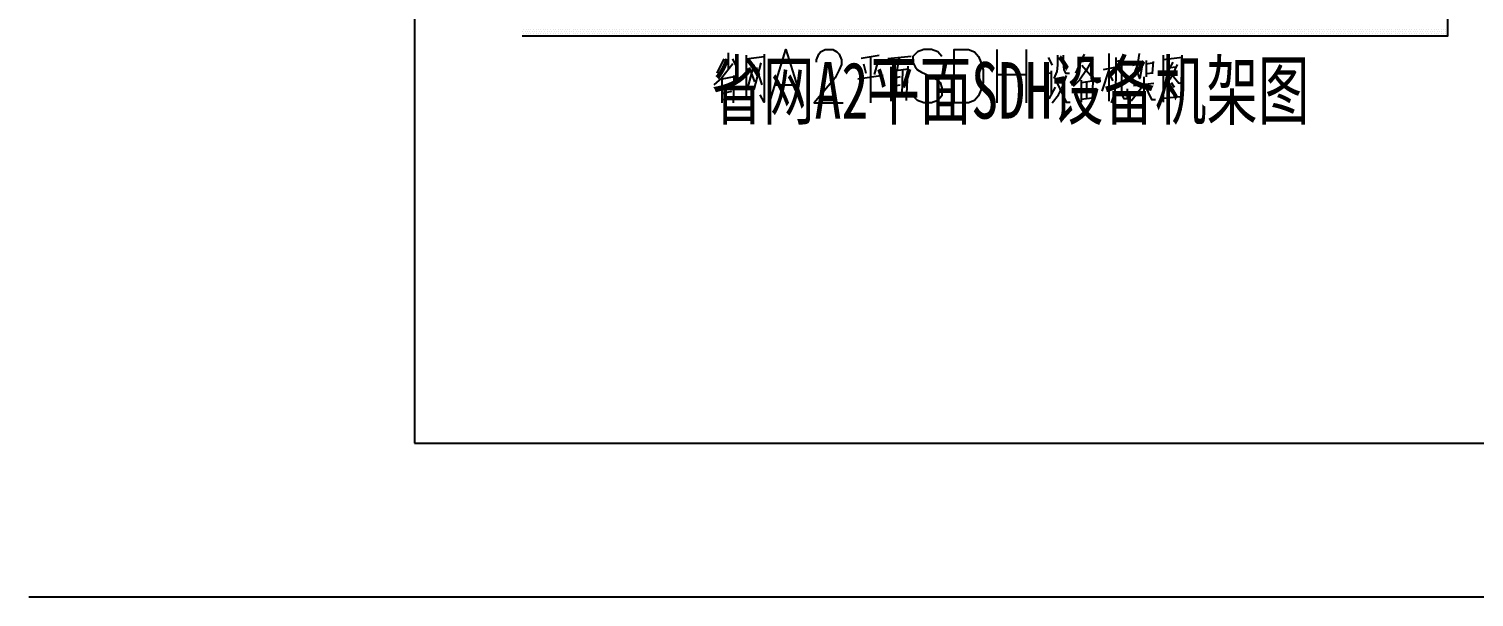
# Model space of a CAD drawing. Header units: metres. Extents: x 17 to 1264, y 17 to 859.
# Drawn here: x 16.8 to 282.7, y 16.8 to 121.5 of the extents above; entities that cross this region are included whole.
import ezdxf

# ---------------------------------------------------------------- set-up
doc = ezdxf.new("R2010")
doc.units = ezdxf.units.M
for name, color, linetype in [('LINES', 7, 'Continuous'), ('POLYLINES', 4, 'Continuous'), ('RECTS', 7, 'Continuous'), ('TEXTS', 3, 'Continuous')]:
    doc.layers.add(name, color=color, linetype=linetype)

msp = doc.modelspace()

# ---------------------------------------------------------------- linework, layer by layer
at = {"layer": 'LINES'}
for p, q in [((87.762, 830.448), (87.762, 45.216)), ((87.762, 830.448), (87.762, 45.216)), ((107.562, 120.96), (107.562, 120.96)), ((107.85, 121.392), (107.85, 121.392)), ((107.85, 120.528), (107.85, 120.528)), ((108.138, 120.96), (108.138, 120.96)), ((108.282, 121.392), (108.282, 121.392)), ((108.282, 120.528), (108.282, 120.528)), ((108.57, 120.96), (108.57, 120.96)), ((108.714, 121.392), (108.714, 121.392)), ((108.714, 120.528), (108.714, 120.528)), ((109.002, 120.96), (109.002, 120.96)), ((109.146, 121.392), (109.146, 121.392)), ((109.146, 120.528), (109.146, 120.528)), ((109.434, 120.96), (109.434, 120.96)), ((109.722, 121.392), (109.722, 121.392)), ((109.722, 120.528), (109.722, 120.528)), ((109.866, 120.96), (109.866, 120.96)), ((110.154, 121.392), (110.154, 121.392)), ((110.154, 120.528), (110.154, 120.528)), ((110.298, 120.96), (110.298, 120.96)), ((110.586, 121.392), (110.586, 121.392)), ((110.586, 120.528), (110.586, 120.528)), ((110.73, 120.96), (110.73, 120.96)), ((111.018, 121.392), (111.018, 121.392)), ((111.018, 120.528), (111.018, 120.528)), ((111.162, 120.96), (111.162, 120.96)), ((111.45, 121.392), (111.45, 121.392)), ((111.45, 120.528), (111.45, 120.528)), ((111.738, 120.96), (111.738, 120.96)), ((111.882, 121.392), (111.882, 121.392)), ((111.882, 120.528), (111.882, 120.528)), ((112.17, 120.96), (112.17, 120.96)), ((112.314, 121.392), (112.314, 121.392)), ((112.314, 120.528), (112.314, 120.528)), ((112.602, 120.96), (112.602, 120.96)), ((112.746, 121.392), (112.746, 121.392)), ((112.746, 120.528), (112.746, 120.528)), ((113.034, 120.96), (113.034, 120.96)), ((113.322, 121.392), (113.322, 121.392)), ((113.322, 120.528), (113.322, 120.528)), ((113.466, 120.96), (113.466, 120.96)), ((113.754, 121.392), (113.754, 121.392)), ((113.754, 120.528), (113.754, 120.528)), ((113.898, 120.96), (113.898, 120.96)), ((114.186, 121.392), (114.186, 121.392)), ((114.186, 120.528), (114.186, 120.528)), ((114.33, 120.96), (114.33, 120.96)), ((114.618, 121.392), (114.618, 121.392)), ((114.618, 120.528), (114.618, 120.528)), ((114.762, 120.96), (114.762, 120.96)), ((115.05, 121.392), (115.05, 121.392)), ((115.05, 120.528), (115.05, 120.528)), ((115.338, 120.96), (115.338, 120.96)), ((115.482, 121.392), (115.482, 121.392)), ((115.482, 120.528), (115.482, 120.528)), ((115.77, 120.96), (115.77, 120.96)), ((115.914, 121.392), (115.914, 121.392)), ((115.914, 120.528), (115.914, 120.528)), ((116.202, 120.96), (116.202, 120.96)), ((116.346, 121.392), (116.346, 121.392)), ((116.346, 120.528), (116.346, 120.528)), ((116.634, 120.96), (116.634, 120.96)), ((116.922, 121.392), (116.922, 121.392)), ((116.922, 120.528), (116.922, 120.528)), ((117.066, 120.96), (117.066, 120.96)), ((117.354, 121.392), (117.354, 121.392)), ((117.354, 120.528), (117.354, 120.528)), ((117.498, 120.96), (117.498, 120.96)), ((117.786, 121.392), (117.786, 121.392)), ((117.786, 120.528), (117.786, 120.528)), ((117.93, 120.96), (117.93, 120.96)), ((118.218, 121.392), (118.218, 121.392)), ((118.218, 120.528), (118.218, 120.528)), ((118.362, 120.96), (118.362, 120.96)), ((118.65, 121.392), (118.65, 121.392)), ((118.65, 120.528), (118.65, 120.528)), ((118.938, 120.96), (118.938, 120.96)), ((119.082, 121.392), (119.082, 121.392)), ((119.082, 120.528), (119.082, 120.528)), ((119.37, 120.96), (119.37, 120.96)), ((119.514, 121.392), (119.514, 121.392)), ((119.514, 120.528), (119.514, 120.528)), ((119.802, 120.96), (119.802, 120.96)), ((119.946, 121.392), (119.946, 121.392)), ((119.946, 120.528), (119.946, 120.528)), ((120.234, 120.96), (120.234, 120.96)), ((120.522, 121.392), (120.522, 121.392)), ((120.522, 120.528), (120.522, 120.528)), ((120.666, 120.96), (120.666, 120.96)), ((120.954, 121.392), (120.954, 121.392)), ((120.954, 120.528), (120.954, 120.528)), ((121.098, 120.96), (121.098, 120.96)), ((121.386, 121.392), (121.386, 121.392)), ((121.386, 120.528), (121.386, 120.528)), ((121.53, 120.96), (121.53, 120.96)), ((121.818, 121.392), (121.818, 121.392)), ((121.818, 120.528), (121.818, 120.528)), ((121.962, 120.96), (121.962, 120.96)), ((122.25, 121.392), (122.25, 121.392)), ((122.25, 120.528), (122.25, 120.528)), ((122.538, 120.96), (122.538, 120.96)), ((122.682, 121.392), (122.682, 121.392)), ((122.682, 120.528), (122.682, 120.528)), ((122.97, 120.96), (122.97, 120.96)), ((123.114, 121.392), (123.114, 121.392)), ((123.114, 120.528), (123.114, 120.528)), ((123.402, 120.96), (123.402, 120.96)), ((123.546, 121.392), (123.546, 121.392)), ((123.546, 120.528), (123.546, 120.528)), ((123.834, 120.96), (123.834, 120.96)), ((124.122, 121.392), (124.122, 121.392)), ((124.122, 120.528), (124.122, 120.528)), ((124.266, 120.96), (124.266, 120.96)), ((124.554, 121.392), (124.554, 121.392)), ((124.554, 120.528), (124.554, 120.528)), ((124.698, 120.96), (124.698, 120.96)), ((124.986, 121.392), (124.986, 121.392)), ((124.986, 120.528), (124.986, 120.528)), ((125.13, 120.96), (125.13, 120.96)), ((125.418, 121.392), (125.418, 121.392)), ((125.418, 120.528), (125.418, 120.528)), ((125.562, 120.96), (125.562, 120.96)), ((125.85, 121.392), (125.85, 121.392)), ((125.85, 120.528), (125.85, 120.528)), ((126.138, 120.96), (126.138, 120.96)), ((126.282, 121.392), (126.282, 121.392)), ((126.282, 120.528), (126.282, 120.528)), ((126.57, 120.96), (126.57, 120.96)), ((126.714, 121.392), (126.714, 121.392)), ((126.714, 120.528), (126.714, 120.528)), ((127.002, 120.96), (127.002, 120.96)), ((127.146, 121.392), (127.146, 121.392)), ((127.146, 120.528), (127.146, 120.528)), ((127.434, 120.96), (127.434, 120.96)), ((127.722, 121.392), (127.722, 121.392)), ((127.722, 120.528), (127.722, 120.528)), ((127.866, 120.96), (127.866, 120.96)), ((128.154, 121.392), (128.154, 121.392)), ((128.154, 120.528), (128.154, 120.528)), ((128.298, 120.96), (128.298, 120.96)), ((128.586, 121.392), (128.586, 121.392)), ((128.586, 120.528), (128.586, 120.528)), ((128.73, 120.96), (128.73, 120.96)), ((129.018, 121.392), (129.018, 121.392)), ((129.018, 120.528), (129.018, 120.528)), ((129.162, 120.96), (129.162, 120.96)), ((129.45, 121.392), (129.45, 121.392)), ((129.45, 120.528), (129.45, 120.528)), ((129.738, 120.96), (129.738, 120.96)), ((129.882, 121.392), (129.882, 121.392)), ((129.882, 120.528), (129.882, 120.528)), ((130.17, 120.96), (130.17, 120.96)), ((130.314, 121.392), (130.314, 121.392)), ((130.314, 120.528), (130.314, 120.528)), ((130.602, 120.96), (130.602, 120.96)), ((130.746, 121.392), (130.746, 121.392)), ((130.746, 120.528), (130.746, 120.528)), ((131.034, 120.96), (131.034, 120.96)), ((131.322, 121.392), (131.322, 121.392)), ((131.322, 120.528), (131.322, 120.528)), ((131.466, 120.96), (131.466, 120.96)), ((131.754, 121.392), (131.754, 121.392)), ((131.754, 120.528), (131.754, 120.528)), ((131.898, 120.96), (131.898, 120.96)), ((132.186, 121.392), (132.186, 121.392)), ((132.186, 120.528), (132.186, 120.528)), ((132.33, 120.96), (132.33, 120.96)), ((132.618, 121.392), (132.618, 121.392)), ((132.618, 120.528), (132.618, 120.528)), ((132.762, 120.96), (132.762, 120.96)), ((133.05, 121.392), (133.05, 121.392)), ((133.05, 120.528), (133.05, 120.528)), ((133.338, 120.96), (133.338, 120.96)), ((133.482, 121.392), (133.482, 121.392)), ((133.482, 120.528), (133.482, 120.528)), ((133.77, 120.96), (133.77, 120.96)), ((133.914, 121.392), (133.914, 121.392)), ((133.914, 120.528), (133.914, 120.528)), ((134.202, 120.96), (134.202, 120.96)), ((134.346, 121.392), (134.346, 121.392)), ((134.346, 120.528), (134.346, 120.528)), ((134.634, 120.96), (134.634, 120.96)), ((134.922, 121.392), (134.922, 121.392)), ((134.922, 120.528), (134.922, 120.528)), ((135.066, 120.96), (135.066, 120.96)), ((135.354, 121.392), (135.354, 121.392)), ((135.354, 120.528), (135.354, 120.528)), ((135.498, 120.96), (135.498, 120.96)), ((135.786, 121.392), (135.786, 121.392)), ((135.786, 120.528), (135.786, 120.528)), ((135.93, 120.96), (135.93, 120.96)), ((136.218, 121.392), (136.218, 121.392)), ((136.218, 120.528), (136.218, 120.528)), ((136.362, 120.96), (136.362, 120.96)), ((136.65, 121.392), (136.65, 121.392)), ((136.65, 120.528), (136.65, 120.528)), ((136.938, 120.96), (136.938, 120.96)), ((137.082, 121.392), (137.082, 121.392)), ((137.082, 120.528), (137.082, 120.528)), ((137.37, 120.96), (137.37, 120.96)), ((137.514, 121.392), (137.514, 121.392)), ((137.514, 120.528), (137.514, 120.528)), ((137.802, 120.96), (137.802, 120.96)), ((137.946, 121.392), (137.946, 121.392)), ((137.946, 120.528), (137.946, 120.528)), ((138.234, 120.96), (138.234, 120.96)), ((138.522, 121.392), (138.522, 121.392)), ((138.522, 120.528), (138.522, 120.528)), ((138.666, 120.96), (138.666, 120.96)), ((138.954, 121.392), (138.954, 121.392)), ((138.954, 120.528), (138.954, 120.528)), ((139.098, 120.96), (139.098, 120.96)), ((139.386, 121.392), (139.386, 121.392)), ((139.386, 120.528), (139.386, 120.528)), ((139.53, 120.96), (139.53, 120.96)), ((139.818, 121.392), (139.818, 121.392)), ((139.818, 120.528), (139.818, 120.528)), ((139.962, 120.96), (139.962, 120.96)), ((140.25, 121.392), (140.25, 121.392)), ((140.25, 120.528), (140.25, 120.528)), ((140.538, 120.96), (140.538, 120.96)), ((140.682, 121.392), (140.682, 121.392)), ((140.682, 120.528), (140.682, 120.528)), ((140.97, 120.96), (140.97, 120.96)), ((141.114, 121.392), (141.114, 121.392)), ((141.114, 120.528), (141.114, 120.528)), ((141.402, 120.96), (141.402, 120.96)), ((141.546, 121.392), (141.546, 121.392)), ((141.546, 120.528), (141.546, 120.528)), ((141.834, 120.96), (141.834, 120.96)), ((142.122, 121.392), (142.122, 121.392)), ((142.122, 120.528), (142.122, 120.528)), ((142.266, 120.96), (142.266, 120.96)), ((142.554, 121.392), (142.554, 121.392)), ((142.554, 120.528), (142.554, 120.528)), ((142.698, 120.96), (142.698, 120.96)), ((142.986, 121.392), (142.986, 121.392)), ((142.986, 120.528), (142.986, 120.528)), ((143.13, 120.96), (143.13, 120.96)), ((143.418, 121.392), (143.418, 121.392)), ((143.418, 120.528), (143.418, 120.528)), ((143.562, 120.96), (143.562, 120.96)), ((143.85, 121.392), (143.85, 121.392)), ((143.85, 120.528), (143.85, 120.528)), ((144.138, 120.96), (144.138, 120.96)), ((144.282, 121.392), (144.282, 121.392)), ((144.282, 120.528), (144.282, 120.528)), ((144.57, 120.96), (144.57, 120.96)), ((144.714, 121.392), (144.714, 121.392)), ((144.714, 120.528), (144.714, 120.528)), ((145.002, 120.96), (145.002, 120.96)), ((145.146, 121.392), (145.146, 121.392)), ((145.146, 120.528), (145.146, 120.528)), ((145.434, 120.96), (145.434, 120.96)), ((145.722, 121.392), (145.722, 121.392)), ((145.722, 120.528), (145.722, 120.528)), ((145.866, 120.96), (145.866, 120.96)), ((146.154, 121.392), (146.154, 121.392)), ((146.154, 120.528), (146.154, 120.528)), ((146.298, 120.96), (146.298, 120.96)), ((146.586, 121.392), (146.586, 121.392)), ((146.586, 120.528), (146.586, 120.528)), ((146.73, 120.96), (146.73, 120.96)), ((147.018, 121.392), (147.018, 121.392)), ((147.018, 120.528), (147.018, 120.528)), ((147.162, 120.96), (147.162, 120.96)), ((147.45, 121.392), (147.45, 121.392)), ((147.45, 120.528), (147.45, 120.528)), ((147.738, 120.96), (147.738, 120.96)), ((147.882, 121.392), (147.882, 121.392)), ((147.882, 120.528), (147.882, 120.528)), ((148.17, 120.96), (148.17, 120.96)), ((148.314, 121.392), (148.314, 121.392)), ((148.314, 120.528), (148.314, 120.528)), ((148.602, 120.96), (148.602, 120.96)), ((148.746, 121.392), (148.746, 121.392)), ((148.746, 120.528), (148.746, 120.528)), ((149.034, 120.96), (149.034, 120.96)), ((149.322, 121.392), (149.322, 121.392)), ((149.322, 120.528), (149.322, 120.528)), ((149.466, 120.96), (149.466, 120.96)), ((149.754, 121.392), (149.754, 121.392)), ((149.754, 120.528), (149.754, 120.528)), ((149.898, 120.96), (149.898, 120.96)), ((150.186, 121.392), (150.186, 121.392)), ((150.186, 120.528), (150.186, 120.528)), ((150.33, 120.96), (150.33, 120.96)), ((150.618, 121.392), (150.618, 121.392)), ((150.618, 120.528), (150.618, 120.528)), ((150.762, 120.96), (150.762, 120.96)), ((151.05, 121.392), (151.05, 121.392)), ((151.05, 120.528), (151.05, 120.528)), ((151.338, 120.96), (151.338, 120.96)), ((151.482, 121.392), (151.482, 121.392)), ((151.482, 120.528), (151.482, 120.528)), ((151.77, 120.96), (151.77, 120.96)), ((151.914, 121.392), (151.914, 121.392)), ((151.914, 120.528), (151.914, 120.528)), ((152.202, 120.96), (152.202, 120.96)), ((152.346, 121.392), (152.346, 121.392)), ((152.346, 120.528), (152.346, 120.528)), ((152.634, 120.96), (152.634, 120.96)), ((152.922, 121.392), (152.922, 121.392)), ((152.922, 120.528), (152.922, 120.528)), ((153.066, 120.96), (153.066, 120.96)), ((153.354, 121.392), (153.354, 121.392)), ((153.354, 120.528), (153.354, 120.528)), ((153.498, 120.96), (153.498, 120.96)), ((153.786, 121.392), (153.786, 121.392)), ((153.786, 120.528), (153.786, 120.528)), ((153.93, 120.96), (153.93, 120.96)), ((154.218, 121.392), (154.218, 121.392)), ((154.218, 120.528), (154.218, 120.528)), ((154.362, 120.96), (154.362, 120.96)), ((154.65, 121.392), (154.65, 121.392)), ((154.65, 120.528), (154.65, 120.528)), ((154.938, 120.96), (154.938, 120.96)), ((155.082, 121.392), (155.082, 121.392)), ((155.082, 120.528), (155.082, 120.528)), ((155.37, 120.96), (155.37, 120.96)), ((155.514, 121.392), (155.514, 121.392)), ((155.514, 120.528), (155.514, 120.528)), ((155.802, 120.96), (155.802, 120.96)), ((155.946, 121.392), (155.946, 121.392)), ((155.946, 120.528), (155.946, 120.528)), ((156.234, 120.96), (156.234, 120.96)), ((156.522, 121.392), (156.522, 121.392)), ((156.522, 120.528), (156.522, 120.528)), ((156.666, 120.96), (156.666, 120.96)), ((156.954, 121.392), (156.954, 121.392)), ((156.954, 120.528), (156.954, 120.528)), ((157.098, 120.96), (157.098, 120.96)), ((157.386, 121.392), (157.386, 121.392)), ((157.386, 120.528), (157.386, 120.528)), ((157.53, 120.96), (157.53, 120.96)), ((157.818, 121.392), (157.818, 121.392)), ((157.818, 120.528), (157.818, 120.528)), ((157.962, 120.96), (157.962, 120.96)), ((158.25, 121.392), (158.25, 121.392)), ((158.25, 120.528), (158.25, 120.528)), ((158.538, 120.96), (158.538, 120.96)), ((158.682, 121.392), (158.682, 121.392)), ((158.682, 120.528), (158.682, 120.528)), ((158.97, 120.96), (158.97, 120.96)), ((159.114, 121.392), (159.114, 121.392)), ((159.114, 120.528), (159.114, 120.528)), ((159.402, 120.96), (159.402, 120.96)), ((159.546, 121.392), (159.546, 121.392)), ((159.546, 120.528), (159.546, 120.528)), ((159.834, 120.96), (159.834, 120.96)), ((160.122, 121.392), (160.122, 121.392)), ((160.122, 120.528), (160.122, 120.528)), ((160.266, 120.96), (160.266, 120.96)), ((160.554, 121.392), (160.554, 121.392)), ((160.554, 120.528), (160.554, 120.528)), ((160.698, 120.96), (160.698, 120.96)), ((160.986, 121.392), (160.986, 121.392)), ((160.986, 120.528), (160.986, 120.528)), ((161.13, 120.96), (161.13, 120.96)), ((161.418, 121.392), (161.418, 121.392)), ((161.418, 120.528), (161.418, 120.528)), ((161.562, 120.96), (161.562, 120.96)), ((161.85, 121.392), (161.85, 121.392)), ((161.85, 120.528), (161.85, 120.528)), ((162.138, 120.96), (162.138, 120.96)), ((162.282, 121.392), (162.282, 121.392)), ((162.282, 120.528), (162.282, 120.528)), ((162.57, 120.96), (162.57, 120.96)), ((162.714, 121.392), (162.714, 121.392)), ((162.714, 120.528), (162.714, 120.528)), ((163.002, 120.96), (163.002, 120.96)), ((163.146, 121.392), (163.146, 121.392)), ((163.146, 120.528), (163.146, 120.528)), ((163.434, 120.96), (163.434, 120.96)), ((163.722, 121.392), (163.722, 121.392)), ((163.722, 120.528), (163.722, 120.528)), ((163.866, 120.96), (163.866, 120.96)), ((164.154, 121.392), (164.154, 121.392)), ((164.154, 120.528), (164.154, 120.528)), ((164.298, 120.96), (164.298, 120.96)), ((164.586, 121.392), (164.586, 121.392)), ((164.586, 120.528), (164.586, 120.528)), ((164.73, 120.96), (164.73, 120.96)), ((165.018, 121.392), (165.018, 121.392)), ((165.018, 120.528), (165.018, 120.528)), ((165.162, 120.96), (165.162, 120.96)), ((165.45, 121.392), (165.45, 121.392)), ((165.45, 120.528), (165.45, 120.528)), ((165.738, 120.96), (165.738, 120.96)), ((165.882, 121.392), (165.882, 121.392)), ((165.882, 120.528), (165.882, 120.528)), ((166.17, 120.96), (166.17, 120.96)), ((166.314, 121.392), (166.314, 121.392)), ((166.314, 120.528), (166.314, 120.528)), ((166.602, 120.96), (166.602, 120.96)), ((166.746, 121.392), (166.746, 121.392)), ((166.746, 120.528), (166.746, 120.528)), ((167.034, 120.96), (167.034, 120.96)), ((167.322, 121.392), (167.322, 121.392)), ((167.322, 120.528), (167.322, 120.528)), ((167.466, 120.96), (167.466, 120.96)), ((167.754, 121.392), (167.754, 121.392)), ((167.754, 120.528), (167.754, 120.528)), ((167.898, 120.96), (167.898, 120.96)), ((168.186, 121.392), (168.186, 121.392)), ((168.186, 120.528), (168.186, 120.528)), ((168.33, 120.96), (168.33, 120.96)), ((168.618, 121.392), (168.618, 121.392)), ((168.618, 120.528), (168.618, 120.528)), ((168.762, 120.96), (168.762, 120.96)), ((169.05, 121.392), (169.05, 121.392)), ((169.05, 120.528), (169.05, 120.528)), ((169.338, 120.96), (169.338, 120.96)), ((169.482, 121.392), (169.482, 121.392)), ((169.482, 120.528), (169.482, 120.528)), ((169.77, 120.96), (169.77, 120.96)), ((169.914, 121.392), (169.914, 121.392)), ((169.914, 120.528), (169.914, 120.528)), ((170.202, 120.96), (170.202, 120.96)), ((170.346, 121.392), (170.346, 121.392)), ((170.346, 120.528), (170.346, 120.528)), ((170.634, 120.96), (170.634, 120.96)), ((170.922, 121.392), (170.922, 121.392)), ((170.922, 120.528), (170.922, 120.528)), ((171.066, 120.96), (171.066, 120.96)), ((171.354, 121.392), (171.354, 121.392)), ((171.354, 120.528), (171.354, 120.528)), ((171.498, 120.96), (171.498, 120.96)), ((171.786, 121.392), (171.786, 121.392)), ((171.786, 120.528), (171.786, 120.528)), ((171.93, 120.96), (171.93, 120.96)), ((172.218, 121.392), (172.218, 121.392)), ((172.218, 120.528), (172.218, 120.528)), ((172.362, 120.96), (172.362, 120.96)), ((172.65, 121.392), (172.65, 121.392)), ((172.65, 120.528), (172.65, 120.528)), ((172.938, 120.96), (172.938, 120.96)), ((173.082, 121.392), (173.082, 121.392)), ((173.082, 120.528), (173.082, 120.528)), ((173.37, 120.96), (173.37, 120.96)), ((173.514, 121.392), (173.514, 121.392)), ((173.514, 120.528), (173.514, 120.528)), ((173.802, 120.96), (173.802, 120.96)), ((173.946, 121.392), (173.946, 121.392)), ((173.946, 120.528), (173.946, 120.528)), ((174.234, 120.96), (174.234, 120.96)), ((174.522, 121.392), (174.522, 121.392)), ((174.522, 120.528), (174.522, 120.528)), ((174.666, 120.96), (174.666, 120.96)), ((174.954, 121.392), (174.954, 121.392)), ((174.954, 120.528), (174.954, 120.528)), ((175.098, 120.96), (175.098, 120.96)), ((175.386, 121.392), (175.386, 121.392)), ((175.386, 120.528), (175.386, 120.528)), ((175.53, 120.96), (175.53, 120.96)), ((175.818, 121.392), (175.818, 121.392)), ((175.818, 120.528), (175.818, 120.528)), ((175.962, 120.96), (175.962, 120.96)), ((176.25, 121.392), (176.25, 121.392)), ((176.25, 120.528), (176.25, 120.528)), ((176.538, 120.96), (176.538, 120.96)), ((176.682, 121.392), (176.682, 121.392)), ((176.682, 120.528), (176.682, 120.528)), ((176.97, 120.96), (176.97, 120.96)), ((177.114, 121.392), (177.114, 121.392)), ((177.114, 120.528), (177.114, 120.528)), ((177.402, 120.96), (177.402, 120.96)), ((177.546, 121.392), (177.546, 121.392)), ((177.546, 120.528), (177.546, 120.528)), ((177.834, 120.96), (177.834, 120.96)), ((178.122, 121.392), (178.122, 121.392)), ((178.122, 120.528), (178.122, 120.528)), ((178.266, 120.96), (178.266, 120.96)), ((178.554, 121.392), (178.554, 121.392)), ((178.554, 120.528), (178.554, 120.528)), ((178.698, 120.96), (178.698, 120.96)), ((178.986, 121.392), (178.986, 121.392)), ((178.986, 120.528), (178.986, 120.528)), ((179.13, 120.96), (179.13, 120.96)), ((179.418, 121.392), (179.418, 121.392)), ((179.418, 120.528), (179.418, 120.528)), ((179.562, 120.96), (179.562, 120.96)), ((179.85, 121.392), (179.85, 121.392)), ((179.85, 120.528), (179.85, 120.528)), ((180.138, 120.96), (180.138, 120.96)), ((180.282, 121.392), (180.282, 121.392)), ((180.282, 120.528), (180.282, 120.528)), ((180.57, 120.96), (180.57, 120.96)), ((180.714, 121.392), (180.714, 121.392)), ((180.714, 120.528), (180.714, 120.528)), ((181.002, 120.96), (181.002, 120.96)), ((181.146, 121.392), (181.146, 121.392)), ((181.146, 120.528), (181.146, 120.528)), ((181.434, 120.96), (181.434, 120.96)), ((181.722, 121.392), (181.722, 121.392)), ((181.722, 120.528), (181.722, 120.528)), ((181.866, 120.96), (181.866, 120.96)), ((182.154, 121.392), (182.154, 121.392)), ((182.154, 120.528), (182.154, 120.528)), ((182.298, 120.96), (182.298, 120.96)), ((182.586, 121.392), (182.586, 121.392)), ((182.586, 120.528), (182.586, 120.528)), ((182.73, 120.96), (182.73, 120.96)), ((183.018, 121.392), (183.018, 121.392)), ((183.018, 120.528), (183.018, 120.528)), ((183.162, 120.96), (183.162, 120.96)), ((183.45, 121.392), (183.45, 121.392)), ((183.45, 120.528), (183.45, 120.528)), ((183.738, 120.96), (183.738, 120.96)), ((183.882, 121.392), (183.882, 121.392)), ((183.882, 120.528), (183.882, 120.528)), ((184.17, 120.96), (184.17, 120.96)), ((184.314, 121.392), (184.314, 121.392)), ((184.314, 120.528), (184.314, 120.528)), ((184.602, 120.96), (184.602, 120.96)), ((184.746, 121.392), (184.746, 121.392)), ((184.746, 120.528), (184.746, 120.528)), ((185.034, 120.96), (185.034, 120.96)), ((185.322, 121.392), (185.322, 121.392)), ((185.322, 120.528), (185.322, 120.528)), ((185.466, 120.96), (185.466, 120.96)), ((185.754, 121.392), (185.754, 121.392)), ((185.754, 120.528), (185.754, 120.528)), ((185.898, 120.96), (185.898, 120.96)), ((186.186, 121.392), (186.186, 121.392)), ((186.186, 120.528), (186.186, 120.528)), ((186.33, 120.96), (186.33, 120.96)), ((186.618, 121.392), (186.618, 121.392)), ((186.618, 120.528), (186.618, 120.528)), ((186.762, 120.96), (186.762, 120.96)), ((187.05, 121.392), (187.05, 121.392)), ((187.05, 120.528), (187.05, 120.528)), ((187.338, 120.96), (187.338, 120.96)), ((187.482, 121.392), (187.482, 121.392)), ((187.482, 120.528), (187.482, 120.528)), ((187.77, 120.96), (187.77, 120.96)), ((187.914, 121.392), (187.914, 121.392)), ((187.914, 120.528), (187.914, 120.528)), ((188.202, 120.96), (188.202, 120.96)), ((188.346, 121.392), (188.346, 121.392)), ((188.346, 120.528), (188.346, 120.528)), ((188.634, 120.96), (188.634, 120.96)), ((188.922, 121.392), (188.922, 121.392)), ((188.922, 120.528), (188.922, 120.528)), ((189.066, 120.96), (189.066, 120.96)), ((189.354, 121.392), (189.354, 121.392)), ((189.354, 120.528), (189.354, 120.528)), ((189.498, 120.96), (189.498, 120.96)), ((189.786, 121.392), (189.786, 121.392)), ((189.786, 120.528), (189.786, 120.528)), ((189.93, 120.96), (189.93, 120.96)), ((190.218, 121.392), (190.218, 121.392)), ((190.218, 120.528), (190.218, 120.528)), ((190.362, 120.96), (190.362, 120.96)), ((190.65, 121.392), (190.65, 121.392)), ((190.65, 120.528), (190.65, 120.528)), ((190.938, 120.96), (190.938, 120.96)), ((191.082, 121.392), (191.082, 121.392)), ((191.082, 120.528), (191.082, 120.528)), ((191.37, 120.96), (191.37, 120.96)), ((191.514, 121.392), (191.514, 121.392)), ((191.514, 120.528), (191.514, 120.528)), ((191.802, 120.96), (191.802, 120.96)), ((191.946, 121.392), (191.946, 121.392)), ((191.946, 120.528), (191.946, 120.528)), ((192.234, 120.96), (192.234, 120.96)), ((192.522, 121.392), (192.522, 121.392)), ((192.522, 120.528), (192.522, 120.528)), ((192.666, 120.96), (192.666, 120.96)), ((192.954, 121.392), (192.954, 121.392)), ((192.954, 120.528), (192.954, 120.528)), ((193.098, 120.96), (193.098, 120.96)), ((193.386, 121.392), (193.386, 121.392)), ((193.386, 120.528), (193.386, 120.528)), ((193.53, 120.96), (193.53, 120.96)), ((193.818, 121.392), (193.818, 121.392)), ((193.818, 120.528), (193.818, 120.528)), ((193.962, 120.96), (193.962, 120.96)), ((194.25, 121.392), (194.25, 121.392)), ((194.25, 120.528), (194.25, 120.528)), ((194.538, 120.96), (194.538, 120.96)), ((194.682, 121.392), (194.682, 121.392)), ((194.682, 120.528), (194.682, 120.528)), ((194.97, 120.96), (194.97, 120.96)), ((195.114, 121.392), (195.114, 121.392)), ((195.114, 120.528), (195.114, 120.528)), ((195.402, 120.96), (195.402, 120.96)), ((195.546, 121.392), (195.546, 121.392)), ((195.546, 120.528), (195.546, 120.528)), ((195.834, 120.96), (195.834, 120.96)), ((196.122, 121.392), (196.122, 121.392)), ((196.122, 120.528), (196.122, 120.528)), ((196.266, 120.96), (196.266, 120.96)), ((196.554, 121.392), (196.554, 121.392)), ((196.554, 120.528), (196.554, 120.528)), ((196.698, 120.96), (196.698, 120.96)), ((196.986, 121.392), (196.986, 121.392)), ((196.986, 120.528), (196.986, 120.528)), ((197.13, 120.96), (197.13, 120.96)), ((197.418, 121.392), (197.418, 121.392)), ((197.418, 120.528), (197.418, 120.528)), ((197.562, 120.96), (197.562, 120.96)), ((197.85, 121.392), (197.85, 121.392)), ((197.85, 120.528), (197.85, 120.528)), ((198.138, 120.96), (198.138, 120.96)), ((198.282, 121.392), (198.282, 121.392)), ((198.282, 120.528), (198.282, 120.528)), ((198.57, 120.96), (198.57, 120.96)), ((198.714, 121.392), (198.714, 121.392)), ((198.714, 120.528), (198.714, 120.528)), ((199.002, 120.96), (199.002, 120.96)), ((199.146, 121.392), (199.146, 121.392)), ((199.146, 120.528), (199.146, 120.528)), ((199.434, 120.96), (199.434, 120.96)), ((199.722, 121.392), (199.722, 121.392)), ((199.722, 120.528), (199.722, 120.528)), ((199.866, 120.96), (199.866, 120.96)), ((200.154, 121.392), (200.154, 121.392)), ((200.154, 120.528), (200.154, 120.528)), ((200.298, 120.96), (200.298, 120.96)), ((200.586, 121.392), (200.586, 121.392)), ((200.586, 120.528), (200.586, 120.528)), ((200.73, 120.96), (200.73, 120.96)), ((201.018, 121.392), (201.018, 121.392)), ((201.018, 120.528), (201.018, 120.528)), ((201.162, 120.96), (201.162, 120.96)), ((201.45, 121.392), (201.45, 121.392)), ((201.45, 120.528), (201.45, 120.528)), ((201.738, 120.96), (201.738, 120.96)), ((201.882, 121.392), (201.882, 121.392)), ((201.882, 120.528), (201.882, 120.528)), ((202.17, 120.96), (202.17, 120.96)), ((202.314, 121.392), (202.314, 121.392)), ((202.314, 120.528), (202.314, 120.528)), ((202.602, 120.96), (202.602, 120.96)), ((202.746, 121.392), (202.746, 121.392)), ((202.746, 120.528), (202.746, 120.528)), ((203.034, 120.96), (203.034, 120.96)), ((203.322, 121.392), (203.322, 121.392)), ((203.322, 120.528), (203.322, 120.528)), ((203.466, 120.96), (203.466, 120.96)), ((203.754, 121.392), (203.754, 121.392)), ((203.754, 120.528), (203.754, 120.528)), ((203.898, 120.96), (203.898, 120.96)), ((204.186, 121.392), (204.186, 121.392)), ((204.186, 120.528), (204.186, 120.528)), ((204.33, 120.96), (204.33, 120.96)), ((204.618, 121.392), (204.618, 121.392)), ((204.618, 120.528), (204.618, 120.528)), ((204.762, 120.96), (204.762, 120.96)), ((205.05, 121.392), (205.05, 121.392)), ((205.05, 120.528), (205.05, 120.528)), ((205.338, 120.96), (205.338, 120.96)), ((205.482, 121.392), (205.482, 121.392)), ((205.482, 120.528), (205.482, 120.528)), ((205.77, 120.96), (205.77, 120.96)), ((205.914, 121.392), (205.914, 121.392)), ((205.914, 120.528), (205.914, 120.528)), ((206.202, 120.96), (206.202, 120.96)), ((206.346, 121.392), (206.346, 121.392)), ((206.346, 120.528), (206.346, 120.528)), ((206.634, 120.96), (206.634, 120.96)), ((206.922, 121.392), (206.922, 121.392)), ((206.922, 120.528), (206.922, 120.528)), ((207.066, 120.96), (207.066, 120.96)), ((207.354, 121.392), (207.354, 121.392)), ((207.354, 120.528), (207.354, 120.528)), ((207.498, 120.96), (207.498, 120.96)), ((207.786, 121.392), (207.786, 121.392)), ((207.786, 120.528), (207.786, 120.528)), ((207.93, 120.96), (207.93, 120.96)), ((208.218, 121.392), (208.218, 121.392)), ((208.218, 120.528), (208.218, 120.528)), ((208.362, 120.96), (208.362, 120.96)), ((208.65, 121.392), (208.65, 121.392)), ((208.65, 120.528), (208.65, 120.528)), ((208.938, 120.96), (208.938, 120.96)), ((209.082, 121.392), (209.082, 121.392)), ((209.082, 120.528), (209.082, 120.528)), ((209.37, 120.96), (209.37, 120.96)), ((209.514, 121.392), (209.514, 121.392)), ((209.514, 120.528), (209.514, 120.528)), ((209.802, 120.96), (209.802, 120.96)), ((209.946, 121.392), (209.946, 121.392)), ((209.946, 120.528), (209.946, 120.528)), ((210.234, 120.96), (210.234, 120.96)), ((210.522, 121.392), (210.522, 121.392)), ((210.522, 120.528), (210.522, 120.528)), ((210.666, 120.96), (210.666, 120.96)), ((210.954, 121.392), (210.954, 121.392)), ((210.954, 120.528), (210.954, 120.528)), ((211.098, 120.96), (211.098, 120.96)), ((211.386, 121.392), (211.386, 121.392)), ((211.386, 120.528), (211.386, 120.528)), ((211.53, 120.96), (211.53, 120.96)), ((211.818, 121.392), (211.818, 121.392)), ((211.818, 120.528), (211.818, 120.528)), ((211.962, 120.96), (211.962, 120.96)), ((212.25, 121.392), (212.25, 121.392)), ((212.25, 120.528), (212.25, 120.528)), ((212.538, 120.96), (212.538, 120.96)), ((212.682, 121.392), (212.682, 121.392)), ((212.682, 120.528), (212.682, 120.528)), ((212.97, 120.96), (212.97, 120.96)), ((213.114, 121.392), (213.114, 121.392)), ((213.114, 120.528), (213.114, 120.528)), ((213.402, 120.96), (213.402, 120.96)), ((213.546, 121.392), (213.546, 121.392)), ((213.546, 120.528), (213.546, 120.528)), ((213.834, 120.96), (213.834, 120.96)), ((214.122, 121.392), (214.122, 121.392)), ((214.122, 120.528), (214.122, 120.528)), ((214.266, 120.96), (214.266, 120.96)), ((214.554, 121.392), (214.554, 121.392)), ((214.554, 120.528), (214.554, 120.528)), ((214.698, 120.96), (214.698, 120.96)), ((214.986, 121.392), (214.986, 121.392)), ((214.986, 120.528), (214.986, 120.528)), ((215.13, 120.96), (215.13, 120.96)), ((215.418, 121.392), (215.418, 121.392)), ((215.418, 120.528), (215.418, 120.528)), ((215.562, 120.96), (215.562, 120.96)), ((215.85, 121.392), (215.85, 121.392)), ((215.85, 120.528), (215.85, 120.528)), ((216.138, 120.96), (216.138, 120.96)), ((216.282, 121.392), (216.282, 121.392)), ((216.282, 120.528), (216.282, 120.528)), ((216.57, 120.96), (216.57, 120.96)), ((216.714, 121.392), (216.714, 121.392)), ((216.714, 120.528), (216.714, 120.528)), ((217.002, 120.96), (217.002, 120.96)), ((217.146, 121.392), (217.146, 121.392)), ((217.146, 120.528), (217.146, 120.528)), ((217.434, 120.96), (217.434, 120.96)), ((217.722, 121.392), (217.722, 121.392)), ((217.722, 120.528), (217.722, 120.528)), ((217.866, 120.96), (217.866, 120.96)), ((218.154, 121.392), (218.154, 121.392)), ((218.154, 120.528), (218.154, 120.528)), ((218.298, 120.96), (218.298, 120.96)), ((218.586, 121.392), (218.586, 121.392)), ((218.586, 120.528), (218.586, 120.528)), ((218.73, 120.96), (218.73, 120.96)), ((219.018, 121.392), (219.018, 121.392)), ((219.018, 120.528), (219.018, 120.528)), ((219.162, 120.96), (219.162, 120.96)), ((219.45, 121.392), (219.45, 121.392)), ((219.45, 120.528), (219.45, 120.528)), ((219.738, 120.96), (219.738, 120.96)), ((219.882, 121.392), (219.882, 121.392)), ((219.882, 120.528), (219.882, 120.528)), ((220.17, 120.96), (220.17, 120.96)), ((220.314, 121.392), (220.314, 121.392)), ((220.314, 120.528), (220.314, 120.528)), ((220.602, 120.96), (220.602, 120.96)), ((220.746, 121.392), (220.746, 121.392)), ((220.746, 120.528), (220.746, 120.528)), ((221.034, 120.96), (221.034, 120.96)), ((221.322, 121.392), (221.322, 121.392)), ((221.322, 120.528), (221.322, 120.528)), ((221.466, 120.96), (221.466, 120.96)), ((221.754, 121.392), (221.754, 121.392)), ((221.754, 120.528), (221.754, 120.528)), ((221.898, 120.96), (221.898, 120.96)), ((222.186, 121.392), (222.186, 121.392)), ((222.186, 120.528), (222.186, 120.528)), ((222.33, 120.96), (222.33, 120.96)), ((222.618, 121.392), (222.618, 121.392)), ((222.618, 120.528), (222.618, 120.528)), ((222.762, 120.96), (222.762, 120.96)), ((223.05, 121.392), (223.05, 121.392)), ((223.05, 120.528), (223.05, 120.528)), ((223.338, 120.96), (223.338, 120.96)), ((223.482, 121.392), (223.482, 121.392)), ((223.482, 120.528), (223.482, 120.528)), ((223.77, 120.96), (223.77, 120.96)), ((223.914, 121.392), (223.914, 121.392)), ((223.914, 120.528), (223.914, 120.528)), ((224.202, 120.96), (224.202, 120.96)), ((224.346, 121.392), (224.346, 121.392)), ((224.346, 120.528), (224.346, 120.528)), ((224.634, 120.96), (224.634, 120.96)), ((224.922, 121.392), (224.922, 121.392)), ((224.922, 120.528), (224.922, 120.528)), ((225.066, 120.96), (225.066, 120.96)), ((225.354, 121.392), (225.354, 121.392)), ((225.354, 120.528), (225.354, 120.528)), ((225.498, 120.96), (225.498, 120.96)), ((225.786, 121.392), (225.786, 121.392)), ((225.786, 120.528), (225.786, 120.528)), ((225.93, 120.96), (225.93, 120.96)), ((226.218, 121.392), (226.218, 121.392)), ((226.218, 120.528), (226.218, 120.528)), ((226.362, 120.96), (226.362, 120.96)), ((226.65, 121.392), (226.65, 121.392)), ((226.65, 120.528), (226.65, 120.528)), ((226.938, 120.96), (226.938, 120.96)), ((227.082, 121.392), (227.082, 121.392)), ((227.082, 120.528), (227.082, 120.528)), ((227.37, 120.96), (227.37, 120.96)), ((227.514, 121.392), (227.514, 121.392)), ((227.514, 120.528), (227.514, 120.528)), ((227.802, 120.96), (227.802, 120.96)), ((227.946, 121.392), (227.946, 121.392)), ((227.946, 120.528), (227.946, 120.528)), ((228.234, 120.96), (228.234, 120.96)), ((228.522, 121.392), (228.522, 121.392)), ((228.522, 120.528), (228.522, 120.528)), ((228.666, 120.96), (228.666, 120.96)), ((228.954, 121.392), (228.954, 121.392)), ((228.954, 120.528), (228.954, 120.528)), ((229.098, 120.96), (229.098, 120.96)), ((229.386, 121.392), (229.386, 121.392)), ((229.386, 120.528), (229.386, 120.528)), ((229.53, 120.96), (229.53, 120.96)), ((229.818, 121.392), (229.818, 121.392)), ((229.818, 120.528), (229.818, 120.528)), ((229.962, 120.96), (229.962, 120.96)), ((230.25, 121.392), (230.25, 121.392)), ((230.25, 120.528), (230.25, 120.528)), ((230.538, 120.96), (230.538, 120.96)), ((230.682, 121.392), (230.682, 121.392)), ((230.682, 120.528), (230.682, 120.528)), ((230.97, 120.96), (230.97, 120.96)), ((231.114, 121.392), (231.114, 121.392)), ((231.114, 120.528), (231.114, 120.528)), ((231.402, 120.96), (231.402, 120.96)), ((231.546, 121.392), (231.546, 121.392)), ((231.546, 120.528), (231.546, 120.528)), ((231.834, 120.96), (231.834, 120.96)), ((232.122, 121.392), (232.122, 121.392)), ((232.122, 120.528), (232.122, 120.528)), ((232.266, 120.96), (232.266, 120.96)), ((232.554, 121.392), (232.554, 121.392)), ((232.554, 120.528), (232.554, 120.528)), ((232.698, 120.96), (232.698, 120.96)), ((232.986, 121.392), (232.986, 121.392)), ((232.986, 120.528), (232.986, 120.528)), ((233.13, 120.96), (233.13, 120.96)), ((233.418, 121.392), (233.418, 121.392)), ((233.418, 120.528), (233.418, 120.528)), ((233.562, 120.96), (233.562, 120.96)), ((233.85, 121.392), (233.85, 121.392)), ((233.85, 120.528), (233.85, 120.528)), ((234.138, 120.96), (234.138, 120.96)), ((234.282, 121.392), (234.282, 121.392)), ((234.282, 120.528), (234.282, 120.528)), ((234.57, 120.96), (234.57, 120.96)), ((234.714, 121.392), (234.714, 121.392)), ((234.714, 120.528), (234.714, 120.528)), ((235.002, 120.96), (235.002, 120.96)), ((235.146, 121.392), (235.146, 121.392)), ((235.146, 120.528), (235.146, 120.528)), ((235.434, 120.96), (235.434, 120.96)), ((235.722, 121.392), (235.722, 121.392)), ((235.722, 120.528), (235.722, 120.528)), ((235.866, 120.96), (235.866, 120.96)), ((236.154, 121.392), (236.154, 121.392)), ((236.154, 120.528), (236.154, 120.528)), ((236.298, 120.96), (236.298, 120.96)), ((236.586, 121.392), (236.586, 121.392)), ((236.586, 120.528), (236.586, 120.528)), ((236.73, 120.96), (236.73, 120.96)), ((237.018, 121.392), (237.018, 121.392)), ((237.018, 120.528), (237.018, 120.528)), ((237.162, 120.96), (237.162, 120.96)), ((237.45, 121.392), (237.45, 121.392)), ((237.45, 120.528), (237.45, 120.528)), ((237.738, 120.96), (237.738, 120.96)), ((237.882, 121.392), (237.882, 121.392)), ((237.882, 120.528), (237.882, 120.528)), ((238.17, 120.96), (238.17, 120.96)), ((238.314, 121.392), (238.314, 121.392)), ((238.314, 120.528), (238.314, 120.528)), ((238.602, 120.96), (238.602, 120.96)), ((238.746, 121.392), (238.746, 121.392)), ((238.746, 120.528), (238.746, 120.528)), ((239.034, 120.96), (239.034, 120.96)), ((239.322, 121.392), (239.322, 121.392)), ((239.322, 120.528), (239.322, 120.528)), ((239.466, 120.96), (239.466, 120.96)), ((239.754, 121.392), (239.754, 121.392)), ((239.754, 120.528), (239.754, 120.528)), ((239.898, 120.96), (239.898, 120.96)), ((240.186, 121.392), (240.186, 121.392)), ((240.186, 120.528), (240.186, 120.528)), ((240.33, 120.96), (240.33, 120.96)), ((240.618, 121.392), (240.618, 121.392)), ((240.618, 120.528), (240.618, 120.528)), ((240.762, 120.96), (240.762, 120.96)), ((241.05, 121.392), (241.05, 121.392)), ((241.05, 120.528), (241.05, 120.528)), ((241.338, 120.96), (241.338, 120.96)), ((241.482, 121.392), (241.482, 121.392)), ((241.482, 120.528), (241.482, 120.528)), ((241.77, 120.96), (241.77, 120.96)), ((241.914, 121.392), (241.914, 121.392)), ((241.914, 120.528), (241.914, 120.528)), ((242.202, 120.96), (242.202, 120.96)), ((242.346, 121.392), (242.346, 121.392)), ((242.346, 120.528), (242.346, 120.528)), ((242.634, 120.96), (242.634, 120.96)), ((242.922, 121.392), (242.922, 121.392)), ((242.922, 120.528), (242.922, 120.528)), ((243.066, 120.96), (243.066, 120.96)), ((243.354, 121.392), (243.354, 121.392)), ((243.354, 120.528), (243.354, 120.528)), ((243.498, 120.96), (243.498, 120.96)), ((243.786, 121.392), (243.786, 121.392)), ((243.786, 120.528), (243.786, 120.528)), ((243.93, 120.96), (243.93, 120.96)), ((244.218, 121.392), (244.218, 121.392)), ((244.218, 120.528), (244.218, 120.528)), ((244.362, 120.96), (244.362, 120.96)), ((244.65, 121.392), (244.65, 121.392)), ((244.65, 120.528), (244.65, 120.528)), ((244.938, 120.96), (244.938, 120.96)), ((245.082, 121.392), (245.082, 121.392)), ((245.082, 120.528), (245.082, 120.528)), ((245.37, 120.96), (245.37, 120.96)), ((245.514, 121.392), (245.514, 121.392)), ((245.514, 120.528), (245.514, 120.528)), ((245.802, 120.96), (245.802, 120.96)), ((245.946, 121.392), (245.946, 121.392)), ((245.946, 120.528), (245.946, 120.528)), ((246.234, 120.96), (246.234, 120.96)), ((246.522, 121.392), (246.522, 121.392)), ((246.522, 120.528), (246.522, 120.528)), ((246.666, 120.96), (246.666, 120.96)), ((246.954, 121.392), (246.954, 121.392)), ((246.954, 120.528), (246.954, 120.528)), ((247.098, 120.96), (247.098, 120.96)), ((247.386, 121.392), (247.386, 121.392)), ((247.386, 120.528), (247.386, 120.528)), ((247.53, 120.96), (247.53, 120.96)), ((247.818, 121.392), (247.818, 121.392)), ((247.818, 120.528), (247.818, 120.528)), ((247.962, 120.96), (247.962, 120.96)), ((248.25, 121.392), (248.25, 121.392)), ((248.25, 120.528), (248.25, 120.528)), ((248.538, 120.96), (248.538, 120.96)), ((248.682, 121.392), (248.682, 121.392)), ((248.682, 120.528), (248.682, 120.528)), ((248.97, 120.96), (248.97, 120.96)), ((249.114, 121.392), (249.114, 121.392)), ((249.114, 120.528), (249.114, 120.528)), ((249.402, 120.96), (249.402, 120.96)), ((249.546, 121.392), (249.546, 121.392)), ((249.546, 120.528), (249.546, 120.528)), ((249.834, 120.96), (249.834, 120.96)), ((250.122, 121.392), (250.122, 121.392)), ((250.122, 120.528), (250.122, 120.528)), ((250.266, 120.96), (250.266, 120.96)), ((250.554, 121.392), (250.554, 121.392)), ((250.554, 120.528), (250.554, 120.528)), ((250.698, 120.96), (250.698, 120.96)), ((250.986, 121.392), (250.986, 121.392)), ((250.986, 120.528), (250.986, 120.528)), ((251.13, 120.96), (251.13, 120.96)), ((251.418, 121.392), (251.418, 121.392)), ((251.418, 120.528), (251.418, 120.528)), ((251.562, 120.96), (251.562, 120.96)), ((251.85, 121.392), (251.85, 121.392)), ((251.85, 120.528), (251.85, 120.528)), ((252.138, 120.96), (252.138, 120.96)), ((252.282, 121.392), (252.282, 121.392)), ((252.282, 120.528), (252.282, 120.528)), ((252.57, 120.96), (252.57, 120.96)), ((252.714, 121.392), (252.714, 121.392)), ((252.714, 120.528), (252.714, 120.528)), ((253.002, 120.96), (253.002, 120.96)), ((253.146, 121.392), (253.146, 121.392)), ((253.146, 120.528), (253.146, 120.528)), ((253.434, 120.96), (253.434, 120.96)), ((253.722, 121.392), (253.722, 121.392)), ((253.722, 120.528), (253.722, 120.528)), ((253.866, 120.96), (253.866, 120.96)), ((254.154, 121.392), (254.154, 121.392)), ((254.154, 120.528), (254.154, 120.528)), ((254.298, 120.96), (254.298, 120.96)), ((254.586, 121.392), (254.586, 121.392)), ((254.586, 120.528), (254.586, 120.528)), ((254.73, 120.96), (254.73, 120.96)), ((255.018, 121.392), (255.018, 121.392)), ((255.018, 120.528), (255.018, 120.528)), ((255.162, 120.96), (255.162, 120.96)), ((255.45, 121.392), (255.45, 121.392)), ((255.45, 120.528), (255.45, 120.528)), ((255.738, 120.96), (255.738, 120.96)), ((255.882, 121.392), (255.882, 121.392)), ((255.882, 120.528), (255.882, 120.528)), ((256.17, 120.96), (256.17, 120.96)), ((256.314, 121.392), (256.314, 121.392)), ((256.314, 120.528), (256.314, 120.528)), ((256.602, 120.96), (256.602, 120.96)), ((256.746, 121.392), (256.746, 121.392)), ((256.746, 120.528), (256.746, 120.528)), ((257.034, 120.96), (257.034, 120.96)), ((257.322, 121.392), (257.322, 121.392)), ((257.322, 120.528), (257.322, 120.528)), ((257.466, 120.96), (257.466, 120.96)), ((257.754, 121.392), (257.754, 121.392)), ((257.754, 120.528), (257.754, 120.528)), ((257.898, 120.96), (257.898, 120.96)), ((258.186, 121.392), (258.186, 121.392)), ((258.186, 120.528), (258.186, 120.528)), ((258.33, 120.96), (258.33, 120.96)), ((258.618, 121.392), (258.618, 121.392)), ((258.618, 120.528), (258.618, 120.528)), ((258.762, 120.96), (258.762, 120.96)), ((259.05, 121.392), (259.05, 121.392)), ((259.05, 120.528), (259.05, 120.528)), ((259.338, 120.96), (259.338, 120.96)), ((259.482, 121.392), (259.482, 121.392)), ((259.482, 120.528), (259.482, 120.528)), ((259.77, 120.96), (259.77, 120.96)), ((259.914, 121.392), (259.914, 121.392)), ((259.914, 120.528), (259.914, 120.528)), ((260.202, 120.96), (260.202, 120.96)), ((260.346, 121.392), (260.346, 121.392)), ((260.346, 120.528), (260.346, 120.528)), ((260.634, 120.96), (260.634, 120.96)), ((260.922, 121.392), (260.922, 121.392)), ((260.922, 120.528), (260.922, 120.528)), ((261.066, 120.96), (261.066, 120.96)), ((261.354, 121.392), (261.354, 121.392)), ((261.354, 120.528), (261.354, 120.528)), ((261.498, 120.96), (261.498, 120.96)), ((261.786, 121.392), (261.786, 121.392)), ((261.786, 120.528), (261.786, 120.528)), ((261.93, 120.96), (261.93, 120.96)), ((262.218, 121.392), (262.218, 121.392)), ((262.218, 120.528), (262.218, 120.528)), ((262.362, 120.96), (262.362, 120.96)), ((262.65, 121.392), (262.65, 121.392)), ((262.65, 120.528), (262.65, 120.528)), ((262.938, 120.96), (262.938, 120.96)), ((263.082, 121.392), (263.082, 121.392)), ((263.082, 120.528), (263.082, 120.528)), ((263.37, 120.96), (263.37, 120.96)), ((263.514, 121.392), (263.514, 121.392)), ((263.514, 120.528), (263.514, 120.528)), ((263.802, 120.96), (263.802, 120.96)), ((263.946, 121.392), (263.946, 121.392)), ((263.946, 120.528), (263.946, 120.528)), ((264.234, 120.96), (264.234, 120.96)), ((264.522, 121.392), (264.522, 121.392)), ((264.522, 120.528), (264.522, 120.528)), ((264.666, 120.96), (264.666, 120.96)), ((264.954, 121.392), (264.954, 121.392)), ((264.954, 120.528), (264.954, 120.528)), ((265.098, 120.96), (265.098, 120.96)), ((265.386, 121.392), (265.386, 121.392)), ((265.386, 120.528), (265.386, 120.528)), ((265.53, 120.96), (265.53, 120.96)), ((265.818, 121.392), (265.818, 121.392)), ((265.818, 120.528), (265.818, 120.528)), ((265.962, 120.96), (265.962, 120.96)), ((266.25, 121.392), (266.25, 121.392)), ((266.25, 120.528), (266.25, 120.528)), ((266.538, 120.96), (266.538, 120.96)), ((266.682, 121.392), (266.682, 121.392)), ((266.682, 120.528), (266.682, 120.528)), ((266.97, 120.96), (266.97, 120.96)), ((267.114, 121.392), (267.114, 121.392)), ((267.114, 120.528), (267.114, 120.528)), ((267.402, 120.96), (267.402, 120.96)), ((267.546, 121.392), (267.546, 121.392)), ((267.546, 120.528), (267.546, 120.528)), ((267.834, 120.96), (267.834, 120.96)), ((268.122, 121.392), (268.122, 121.392)), ((268.122, 120.528), (268.122, 120.528)), ((268.266, 120.96), (268.266, 120.96)), ((268.554, 121.392), (268.554, 121.392)), ((268.554, 120.528), (268.554, 120.528)), ((268.698, 120.96), (268.698, 120.96)), ((268.986, 121.392), (268.986, 121.392)), ((268.986, 120.528), (268.986, 120.528)), ((269.13, 120.96), (269.13, 120.96)), ((269.418, 121.392), (269.418, 121.392)), ((269.418, 120.528), (269.418, 120.528)), ((269.562, 120.96), (269.562, 120.96)), ((269.85, 121.392), (269.85, 121.392)), ((269.85, 120.528), (269.85, 120.528)), ((270.138, 120.96), (270.138, 120.96)), ((270.282, 121.392), (270.282, 121.392)), ((270.282, 120.528), (270.282, 120.528)), ((270.57, 120.96), (270.57, 120.96)), ((270.714, 121.392), (270.714, 121.392)), ((270.714, 120.528), (270.714, 120.528)), ((271.002, 120.96), (271.002, 120.96)), ((271.146, 121.392), (271.146, 121.392)), ((271.146, 120.528), (271.146, 120.528)), ((271.434, 120.96), (271.434, 120.96)), ((271.722, 121.392), (271.722, 121.392)), ((271.722, 120.528), (271.722, 120.528)), ((271.866, 120.96), (271.866, 120.96)), ((272.154, 121.392), (272.154, 121.392)), ((272.154, 120.528), (272.154, 120.528)), ((272.298, 120.96), (272.298, 120.96)), ((272.586, 121.392), (272.586, 121.392)), ((272.586, 120.528), (272.586, 120.528)), ((272.73, 120.96), (272.73, 120.96)), ((273.018, 121.392), (273.018, 121.392)), ((273.018, 120.528), (273.018, 120.528)), ((273.162, 120.96), (273.162, 120.96)), ((273.45, 121.392), (273.45, 121.392)), ((273.45, 120.528), (273.45, 120.528)), ((273.738, 120.96), (273.738, 120.96)), ((273.882, 121.392), (273.882, 121.392)), ((273.882, 120.528), (273.882, 120.528)), ((274.17, 120.96), (274.17, 120.96)), ((274.314, 121.392), (274.314, 121.392)), ((274.314, 120.528), (274.314, 120.528)), ((274.602, 120.96), (274.602, 120.96)), ((274.746, 121.392), (274.746, 121.392)), ((274.746, 120.528), (274.746, 120.528)), ((275.034, 120.96), (275.034, 120.96)), ((275.322, 121.392), (275.322, 121.392)), ((275.322, 120.528), (275.322, 120.528)), ((275.466, 120.96), (275.466, 120.96)), ((275.754, 121.392), (275.754, 121.392)), ((275.754, 120.528), (275.754, 120.528)), ((275.898, 120.96), (275.898, 120.96)), ((276.186, 121.392), (276.186, 121.392)), ((276.186, 120.528), (276.186, 120.528)), ((276.33, 120.96), (276.33, 120.96)), ((276.618, 121.392), (276.618, 121.392)), ((276.618, 120.528), (276.618, 120.528)), ((276.762, 120.96), (276.762, 120.96)), ((277.05, 121.392), (277.05, 121.392)), ((277.05, 120.528), (277.05, 120.528)), ((277.338, 120.96), (277.338, 120.96)), ((277.482, 121.392), (277.482, 121.392)), ((277.482, 120.528), (277.482, 120.528)), ((145.434, 117.072), (145.434, 114.048)), ((194.97, 107.856), (194.97, 117.648)), ((200.298, 117.648), (200.298, 107.856)), ((143.418, 113.328), (144.714, 115.92)), ((147.162, 114.192), (146.298, 115.92)), ((148.746, 116.64), (148.746, 108.576)), ((148.746, 115.92), (152.058, 116.352)), ((150.186, 114.912), (149.034, 110.592)), ((149.322, 114.336), (150.33, 111.744)), ((151.482, 115.2), (150.186, 110.304)), ((150.618, 114.336), (151.626, 111.168)), ((169.914, 116.064), (173.226, 116.64)), ((170.346, 115.056), (170.778, 113.328)), ((171.642, 116.208), (171.642, 107.856)), ((172.362, 113.04), (173.082, 115.488)), ((179.13, 116.352), (174.81, 115.92)), ((175.386, 114.48), (175.386, 108.144)), ((176.538, 113.904), (176.97, 116.208)), ((178.266, 108.288), (178.554, 114.624)), ((204.33, 116.208), (205.05, 114.768)), ((206.058, 116.64), (206.058, 114.768)), ((206.058, 116.064), (207.066, 116.208)), ((210.234, 115.2), (209.37, 113.328)), ((210.954, 116.784), (210.234, 115.2)), ((210.378, 115.488), (212.394, 115.776)), ((216.57, 114.336), (214.41, 113.904)), ((215.562, 108.144), (215.562, 116.928)), ((217.866, 115.632), (216.858, 115.488)), ((219.882, 114.768), (221.754, 115.2)), ((221.034, 116.928), (220.746, 114.912)), ((222.33, 115.632), (222.33, 112.608)), ((222.33, 115.056), (223.482, 115.2)), ((223.626, 115.488), (223.482, 113.328)), ((225.498, 116.64), (225.498, 108.432)), ((225.498, 116.64), (225.498, 108)), ((228.954, 116.208), (225.498, 115.776)), ((227.226, 115.344), (225.93, 112.896)), ((226.794, 114.336), (227.802, 114.48)), ((228.81, 108.576), (228.954, 116.64)), ((146.586, 112.608), (144.282, 112.176)), ((144.282, 112.464), (144.282, 107.856)), ((146.442, 107.856), (146.586, 112.896)), ((173.946, 112.896), (169.338, 112.176)), ((178.554, 114.048), (175.386, 113.616)), ((176.394, 113.76), (176.394, 109.152)), ((177.114, 112.608), (176.394, 112.464)), ((177.546, 113.904), (177.402, 109.296)), ((194.97, 113.04), (200.298, 113.04)), ((204.906, 113.328), (203.754, 113.184)), ((204.906, 109.44), (204.906, 113.76)), ((205.77, 112.32), (207.354, 112.608)), ((207.642, 112.896), (206.778, 110.448)), ((210.378, 112.032), (210.378, 108)), ((210.378, 111.6), (212.394, 111.888)), ((211.386, 111.744), (211.386, 108.72)), ((212.538, 112.176), (212.394, 108)), ((214.266, 110.016), (215.562, 113.904)), ((216.282, 111.888), (215.562, 113.328)), ((221.898, 112.608), (221.898, 107.712)), ((223.626, 113.328), (222.33, 113.184)), ((225.642, 111.024), (226.794, 112.176)), ((144.282, 110.88), (146.154, 111.168)), ((144.282, 109.584), (146.154, 110.016)), ((154.218, 111.168), (157.962, 111.168)), ((175.386, 108.864), (178.266, 109.296)), ((176.394, 111.024), (177.114, 111.168)), ((205.626, 110.736), (204.474, 108.576)), ((210.522, 110.016), (212.106, 110.304)), ((221.898, 111.168), (219.594, 108.144)), ((220.026, 111.024), (223.77, 111.456)), ((225.498, 108.72), (228.666, 109.008)), ((226.65, 110.448), (227.514, 109.296)), ((226.938, 111.6), (227.514, 110.736)), ((144.282, 108.432), (146.442, 108.576)), ((212.394, 108.72), (210.378, 108.432)), ((87.762, 45.216), (1179.138, 45.216)), ((87.762, 45.216), (1179.138, 45.216))]:
    msp.add_line(p, q, dxfattribs=at)
at = {"layer": 'POLYLINES'}
for points in [[(153.066, 107.856), (156.09, 117.648), (159.114, 107.856)], [(161.706, 115.344), (161.706, 115.776), (162.138, 116.784), (162.426, 117.216), (163.29, 117.648), (164.73, 117.648), (165.45, 117.216), (165.882, 116.784), (166.314, 115.776), (166.314, 114.912), (165.882, 113.904), (165.162, 112.464), (161.274, 107.856), (166.602, 107.856)], [(184.746, 116.352), (184.026, 117.216), (182.874, 117.648), (181.434, 117.648), (180.282, 117.216), (179.418, 116.352), (179.418, 115.344), (179.85, 114.48), (180.282, 113.904), (181.002, 113.472), (183.306, 112.464), (184.026, 112.032), (184.458, 111.6), (184.746, 110.592), (184.746, 109.152), (184.026, 108.288), (182.874, 107.856), (181.434, 107.856), (180.282, 108.288), (179.418, 109.152)], [(187.05, 107.856), (187.05, 117.648), (189.642, 117.648), (190.794, 117.216), (191.514, 116.352), (191.946, 115.344), (192.378, 113.904), (192.378, 111.6), (191.946, 110.16), (191.514, 109.152), (190.794, 108.288), (189.642, 107.856), (187.05, 107.856)], [(146.298, 115.056), (144.282, 112.464), (142.842, 111.168)], [(152.058, 116.784), (152.058, 108), (151.338, 109.296)], [(206.058, 114.768), (205.914, 113.616), (205.338, 112.32)], [(207.066, 116.64), (207.066, 115.2), (207.21, 113.904), (207.498, 113.328), (208.218, 113.328)], [(212.538, 115.92), (211.386, 113.904), (210.09, 112.032), (208.938, 110.88)], [(210.522, 114.768), (213.258, 111.6), (213.69, 111.744)], [(215.994, 107.856), (216.57, 109.584), (216.858, 112.176), (216.858, 116.208)], [(218.874, 110.448), (218.874, 108.576), (218.298, 108.576), (217.866, 109.44), (217.866, 116.064)], [(220.746, 114.912), (220.17, 113.328), (219.594, 111.6)], [(221.754, 115.488), (221.178, 112.32), (220.746, 113.472)], [(226.794, 112.176), (227.226, 113.04), (228.09, 114.912)], [(226.65, 113.616), (228.378, 111.456), (228.81, 111.6)], [(205.05, 107.856), (206.202, 109.296), (206.778, 110.448)], [(205.914, 111.6), (207.642, 108), (208.362, 108)], [(222.042, 111.168), (223.338, 108.432), (224.058, 108.432)], [(228.81, 108.144), (228.81, 108.576), (228.666, 109.008)]]:
    msp.add_lwpolyline(points, dxfattribs=at)
at = {"layer": 'RECTS'}
for points in [[(16.842, 858.816), (1207.434, 858.816), (1207.434, 16.848), (16.842, 16.848)], [(107.562, 743.76), (277.77, 743.76), (277.77, 120.096), (107.562, 120.096)]]:
    msp.add_lwpolyline(points, dxfattribs=at)

# ---------------------------------------------------------------- texts
at = {"layer": 'TEXTS', "width": 0.700461}
msp.add_text('省网A2平面SDH设备机架图', height=10.39499, dxfattribs=at).set_placement((142.41, 104.945))

doc.saveas('drawing.dxf')
